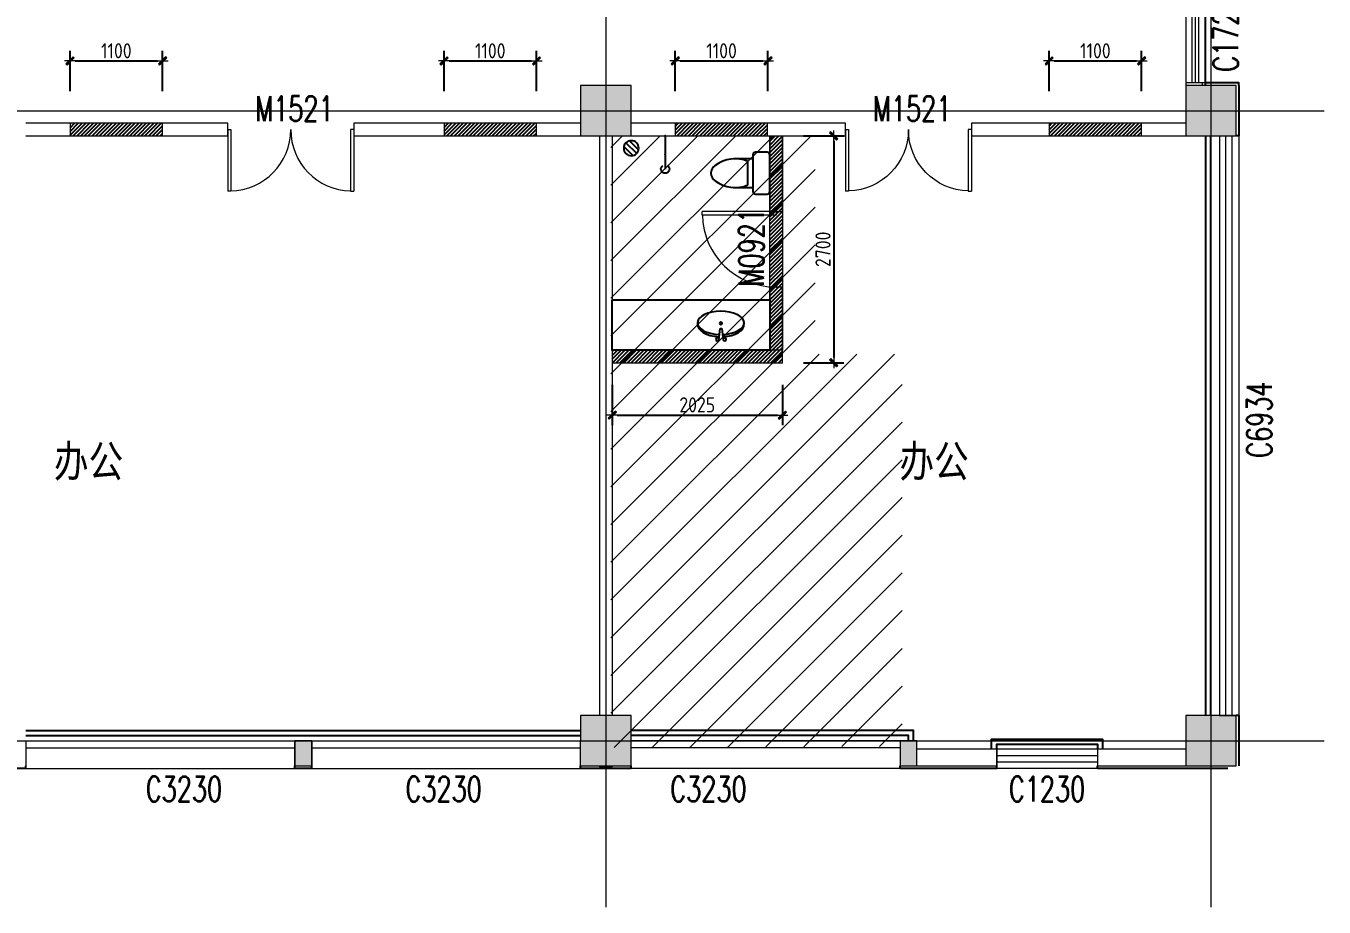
# Model space of a CAD drawing. Header units: millimetres. Extents: x 33621 to 401573, y -91663 to 133135.
# Drawn here: x 118197 to 133642, y -24586 to -14097 of the extents above; entities that cross this region are included whole.
import ezdxf

# ---------------------------------------------------------------- set-up
doc = ezdxf.new("R2010")
doc.units = ezdxf.units.MM
doc.header["$LTSCALE"] = 10
doc.linetypes.add('DOTE', pattern=[2.42, 2, -0.2, 0.02, -0.2])
doc.layers.get('0').update_dxf_attribs({"color": 253})
doc.layers.get('Defpoints').update_dxf_attribs({"color": 250})
for name, color, linetype in [('3', 253, 'Continuous'), ('LATRINE', 253, 'Continuous'), ('LAYER3', 253, 'Continuous'), ('LAYER4', 253, 'Continuous'), ('LAYER5', 253, 'Continuous'), ('LVTRY', 253, 'Continuous'), ('PUB_TEXT', 253, 'Continuous'), ('SURFACE', 253, 'Continuous'), ('WINDOW_TEXT', 253, 'Continuous'), ('家具', 253, 'Continuous'), ('拆除墙体', 253, 'Continuous'), ('水-地漏', 253, 'Continuous')]:
    doc.layers.add(name, color=color, linetype=linetype)
for name, color, linetype, lineweight in [('COLUMN', 253, 'Continuous', 0), ('DOTE', 253, 'DOTE', 0), ('FC-FLOOR【地材分格】', 253, 'Continuous', 0), ('PUB_HATCH', 253, 'Continuous', 0), ('WALL', 253, 'Continuous', 0), ('Wall【墙体】', 253, 'Continuous', 0), ('WINDOW', 253, 'Continuous', 0), ('Xline【辅助线】', 253, 'Continuous', 0)]:
    doc.layers.add(name, color=color, linetype=linetype, lineweight=lineweight)
doc.styles.add('_TCH_WINDOW', font='SIMPLEX', dxfattribs={"bigfont": 'GBCBIG'})
doc.styles.add('CCD_DIM', font='ARCHS.SHX')
doc.styles.add('宋体', font='', dxfattribs={"width": 0.7})
doc.styles.get('宋体').set_extended_font_data('SimSun')
doc.dimstyles.new('ZL_1：60', dxfattribs={"dimscale": 60, "dimtxt": 3, "dimasz": 1, "dimexe": 2, "dimexo": 2, "dimgap": 0.5, "dimtad": 1, "dimdec": 0, "dimrnd": 5, "dimdsep": 46, "dimtxsty": 'CCD_DIM', "dimblk": 'WS-cj', "dimblk1": 'WS-cj', "dimblk2": 'WS-cj', "dimcen": 0, "dimclrd": 44, "dimclre": 44, "dimclrt": 2, "dimadec": 0, "dimazin": 0, "dimtfac": 1, "dimtdec": 0, "dimtix": 1, "dimtofl": 0, "dimtmove": 2, "dimatfit": 3, "dimldrblk": 'hl_arrow2', "dimfxl": 6, "dimfxlon": 1, "dimarcsym": 0})

# ---------------------------------------------------------------- blocks, each defined once
blk = doc.blocks.new('$DorLib2D$00000002')
for p, q in [((-0.5, 0), (-0.5, 0.4875)), ((-0.475, 0.4875), (-0.5, 0.4875)), ((-0.475, 0), (-0.475, 0.4875)), ((0.475, 0), (0.475, 0.4875)), ((0.475, 0.4875), (0.5, 0.4875)), ((0.5, 0), (0.5, 0.4875)), ((-0.5, 0), (-0.475, 0)), ((0.5, 0), (0.475, 0))]:
    blk.add_line(p, q)
at = {"lineweight": 13}
for centre, start, end in [((-0.4875, 0), 0, 88.53072), ((0.4875, 0), 91.46928, 180)]:
    blk.add_arc(centre, 0.4875, start, end, dxfattribs=at)
blk = doc.blocks.new('$TCHSYS$WIN2D')
for p, q in [((-0.5, 0.5), (0.5, 0.5)), ((-0.5, 0.5), (-0.5, -0.5)), ((0.5, 0.5), (0.5, -0.5)), ((0.5, 0.1667), (-0.5, 0.1667)), ((0.5, -0.1667), (-0.5, -0.1667)), ((-0.5, -0.5), (0.5, -0.5))]:
    blk.add_line(p, q)
blk = doc.blocks.new('$WINLIB2D$00000004')
for p, q in [((-0.5, 0.5), (0.5, 0.5)), ((-0.5, 0.5), (-0.5, -0.5)), ((0.5, -0.5), (0.5, 0.5)), ((-0.5, 0.2406), (0.5, 0.2406)), ((-0.5, -0.5), (0.5, -0.5))]:
    blk.add_line(p, q)
blk = doc.blocks.new('$WINLIB2D$00000005')
for p, q in [((-0.5, 0.5), (0.5, 0.5)), ((-0.5, 0.5), (-0.5, -0.5)), ((0.5, -0.5), (0.5, 0.5)), ((0.5, 0.1667), (-0.5, 0.1667)), ((0.5, 0), (-0.5, 0)), ((0.5, -0.1667), (-0.5, -0.1667)), ((-0.5, -0.5), (0.5, -0.5))]:
    blk.add_line(p, q)
blk = doc.blocks.new('A$C22332745')
at = {"layer": 'LAYER3', "color": 181, "extrusion": (0, 0, -1)}
for centre, ratio, start_param, end_param in [((277, 214), 0.5, 4.782885, 10.934222), ((277, 195), 0.531076, 4.795815, 6.348539), ((277, 195), 0.531076, 3.076239, 4.638107)]:
    blk.add_ellipse(centre, major_axis=(-277, 0), ratio=ratio, start_param=start_param, end_param=end_param, dxfattribs=at)
at = {"layer": 'LAYER4', "color": 252}
for p, q in [((267, 148), (249, 9)), ((285, 148), (267, 148)), ((302, 9), (285, 148))]:
    blk.add_line(p, q, dxfattribs=at)
for centre in [(231, 18), (320, 18)]:
    blk.add_circle(centre, 17.9, dxfattribs=at)
at = {"layer": 'LAYER5', "color": 251}
blk.add_circle((277, 208), 16, dxfattribs=at)
blk = doc.blocks.new('A$C2CC91CCB')
at = {"color": 251, "rotation": 90}
blk.add_blockref('A$C22332745', (353, 0), dxfattribs=at)
blk = doc.blocks.new('A$C477C625D')
at = {"color": 7}
blk.add_blockref('A$C2CC91CCB', (0, 0), dxfattribs=at)
blk = doc.blocks.new('A$C4D690477')
at = {"layer": '家具', "color": 251}
blk.add_blockref('A$C477C625D', (0, 0), dxfattribs=at)
blk = doc.blocks.new('w-地漏')
at = {"layer": '水-地漏'}
for p, q in [((-57, -13), (16, 60)), ((-41, -41), (44, 44)), ((-13, -57), (60, 16))]:
    blk.add_line(p, q, dxfattribs=at)
blk.add_circle((2, 2), 60, dxfattribs=at)
blk = doc.blocks.new('$DorLib2D$00000001')
for p, q in [((0.45, 0.975), (0.5, 0.975)), ((0.45, 0), (0.45, 0.975)), ((0.5, 0), (0.5, 0.975)), ((0.5, 0), (0.45, 0))]:
    blk.add_line(p, q)
at = {"lineweight": 13}
blk.add_arc((0.475, 0), 0.975, 91.4693, 180, dxfattribs=at)
blk = doc.blocks.new('$plan$00001613')
for p, q in [((-200, 170), (-200, -170)), ((-260, -140), (-260, 140))]:
    blk.add_line(p, q)
blk.add_lwpolyline([(-430, -170), (-200, -170), (-200, -220, 0.414214), (-170, -250), (-30, -250, 0.414214), (0, -220), (0, 220, 0.414214), (-30, 250), (-170, 250, 0.414214), (-200, 220), (-200, 170), (-430, 170)], format="xyb")
for centre, radius, start, end in [((-413, -227), 398, 67.4505, 126.6381), ((-590, 0), 110, 123.4509, 236.5491), ((-413, 227), 398, 233.3619, 292.5495)]:
    blk.add_arc(centre, radius, start, end)
blk = doc.blocks.new('$lvtry$00000168')
blk.add_line((0, 0), (0, -395))
blk.add_arc((0, -395), 50, 121.0332, 58.9668)
for p in [(0, 0), (0, -223)]:
    blk.add_point(p)
blk = doc.blocks.new('WS-cj')
blk.add_hatch(color=2).paths.add_polyline_path([(0.59, 0.82), (-0.82, -0.59), (-0.59, -0.82), (0.82, 0.59)])
at = {"color": 2, "linetype": 'ByBlock', "lineweight": 0}
for p, q in [((-1.1, 0), (0, 0)), ((0, 0), (1.1, 0))]:
    blk.add_line(p, q, dxfattribs=at)
at = {"color": 2}
blk.add_lwpolyline([(0.59, 0.82), (-0.82, -0.59), (-0.59, -0.82), (0.82, 0.59)], close=True, dxfattribs=at)
blk = doc.blocks.new('*D543')
at = {"layer": 'Defpoints', "color": 0, "transparency": 16777216}
for p in [(119822, -14513), (118722, -14993), (119822, -14993)]:
    blk.add_point(p, dxfattribs=at)
at = {"layer": 'FC-FLOOR【地材分格】', "color": 44, "lineweight": -2, "transparency": 16777216}
for p, q in [((118722, -14873), (118722, -14393)), ((118782, -14513), (119762, -14513)), ((119822, -14873), (119822, -14393))]:
    blk.add_line(p, q, dxfattribs=at)
at = {"layer": 'FC-FLOOR【地材分格】', "color": 44, "lineweight": -2, "transparency": 16777216, "xscale": 60, "yscale": 60, "zscale": 60, "rotation": 180}
blk.add_blockref('WS-cj', (118722, -14513), dxfattribs=at)
at = {"layer": 'FC-FLOOR【地材分格】', "color": 44, "lineweight": -2, "transparency": 16777216, "xscale": 60, "yscale": 60, "zscale": 60}
blk.add_blockref('WS-cj', (119822, -14513), dxfattribs=at)
at = {"layer": 'FC-FLOOR【地材分格】', "color": 2, "transparency": 16777216, "insert": (119272, -14393), "char_height": 180, "attachment_point": 5, "style": 'CCD_DIM'}
blk.add_mtext('1100', dxfattribs=at)
blk = doc.blocks.new('hl_arrow2')
at = {"color": 2}
blk.add_line((-0.22, 0), (-1, 0), dxfattribs=at)
blk.add_lwpolyline([(-0.22, 0), (-0.86, -0.69), (-0.65, -0.86), (0, 0), (-0.65, 0.86), (-0.86, 0.69)], close=True, dxfattribs=at)
blk = doc.blocks.new('*D544')
at = {"layer": 'Defpoints', "color": 0, "transparency": 16777216}
for p in [(124271, -14513), (123171, -14993), (124271, -14993)]:
    blk.add_point(p, dxfattribs=at)
at = {"layer": 'FC-FLOOR【地材分格】', "color": 44, "lineweight": -2, "transparency": 16777216}
for p, q in [((123171, -14873), (123171, -14393)), ((123231, -14513), (124211, -14513)), ((124271, -14873), (124271, -14393))]:
    blk.add_line(p, q, dxfattribs=at)
at = {"layer": 'FC-FLOOR【地材分格】', "color": 44, "lineweight": -2, "transparency": 16777216, "xscale": 60, "yscale": 60, "zscale": 60, "rotation": 180}
blk.add_blockref('WS-cj', (123171, -14513), dxfattribs=at)
at = {"layer": 'FC-FLOOR【地材分格】', "color": 44, "lineweight": -2, "transparency": 16777216, "xscale": 60, "yscale": 60, "zscale": 60}
blk.add_blockref('WS-cj', (124271, -14513), dxfattribs=at)
at = {"layer": 'FC-FLOOR【地材分格】', "color": 2, "transparency": 16777216, "insert": (123721, -14393), "char_height": 180, "attachment_point": 5, "style": 'CCD_DIM'}
blk.add_mtext('1100', dxfattribs=at)
blk = doc.blocks.new('*D545')
at = {"layer": 'Defpoints', "color": 0, "transparency": 16777216}
for p in [(127024, -14513), (127024, -14993), (125922, -15256)]:
    blk.add_point(p, dxfattribs=at)
at = {"layer": 'FC-FLOOR【地材分格】', "color": 44, "lineweight": -2, "transparency": 16777216}
for p, q in [((125922, -14873), (125922, -14393)), ((125982, -14513), (126964, -14513)), ((127024, -14873), (127024, -14393))]:
    blk.add_line(p, q, dxfattribs=at)
at = {"layer": 'FC-FLOOR【地材分格】', "color": 44, "lineweight": -2, "transparency": 16777216, "xscale": 60, "yscale": 60, "zscale": 60, "rotation": 180}
blk.add_blockref('WS-cj', (125922, -14513), dxfattribs=at)
at = {"layer": 'FC-FLOOR【地材分格】', "color": 44, "lineweight": -2, "transparency": 16777216, "xscale": 60, "yscale": 60, "zscale": 60}
blk.add_blockref('WS-cj', (127024, -14513), dxfattribs=at)
at = {"layer": 'FC-FLOOR【地材分格】', "color": 2, "transparency": 16777216, "insert": (126473, -14393), "char_height": 180, "attachment_point": 5, "style": 'CCD_DIM'}
blk.add_mtext('1100', dxfattribs=at)
blk = doc.blocks.new('*D546')
at = {"layer": 'Defpoints', "color": 0, "transparency": 16777216}
for p in [(127327, -15406), (127327, -18106), (127807, -18106)]:
    blk.add_point(p, dxfattribs=at)
at = {"layer": 'FC-FLOOR【地材分格】', "color": 44, "lineweight": -2, "transparency": 16777216}
for p, q in [((127447, -15406), (127927, -15406)), ((127807, -15466), (127807, -18046)), ((127447, -18106), (127927, -18106))]:
    blk.add_line(p, q, dxfattribs=at)
at = {"layer": 'FC-FLOOR【地材分格】', "color": 44, "lineweight": -2, "transparency": 16777216, "xscale": 60, "yscale": 60, "zscale": 60}
for p, rotation in [((127807, -15406), 90), ((127807, -18106), 270)]:
    blk.add_blockref('WS-cj', p, dxfattribs=dict(at, rotation=rotation))
at = {"layer": 'FC-FLOOR【地材分格】', "color": 2, "transparency": 16777216, "insert": (127680, -16756), "char_height": 180, "attachment_point": 5, "rotation": 90, "style": 'CCD_DIM'}
blk.add_mtext('2700', dxfattribs=at)
blk = doc.blocks.new('*D547')
at = {"layer": 'Defpoints', "color": 0, "transparency": 16777216}
for p in [(125172, -18251), (127197, -18251), (127197, -18731)]:
    blk.add_point(p, dxfattribs=at)
at = {"layer": 'FC-FLOOR【地材分格】', "color": 44, "lineweight": -2, "transparency": 16777216}
for p, q in [((125172, -18371), (125172, -18851)), ((127197, -18371), (127197, -18851)), ((125232, -18731), (127137, -18731))]:
    blk.add_line(p, q, dxfattribs=at)
at = {"layer": 'FC-FLOOR【地材分格】', "color": 44, "lineweight": -2, "transparency": 16777216, "xscale": 60, "yscale": 60, "zscale": 60, "rotation": 180}
blk.add_blockref('WS-cj', (125172, -18731), dxfattribs=at)
at = {"layer": 'FC-FLOOR【地材分格】', "color": 44, "lineweight": -2, "transparency": 16777216, "xscale": 60, "yscale": 60, "zscale": 60}
blk.add_blockref('WS-cj', (127197, -18731), dxfattribs=at)
at = {"layer": 'FC-FLOOR【地材分格】', "color": 2, "transparency": 16777216, "insert": (126184, -18608), "char_height": 180, "attachment_point": 5, "style": 'CCD_DIM'}
blk.add_mtext('2025', dxfattribs=at)
blk = doc.blocks.new('*D548')
at = {"layer": 'Defpoints', "color": 0, "transparency": 16777216}
for p in [(131471, -14513), (130371, -14993), (131471, -14993)]:
    blk.add_point(p, dxfattribs=at)
at = {"layer": 'FC-FLOOR【地材分格】', "color": 44, "lineweight": -2, "transparency": 16777216}
for p, q in [((130371, -14873), (130371, -14393)), ((130431, -14513), (131411, -14513)), ((131471, -14873), (131471, -14393))]:
    blk.add_line(p, q, dxfattribs=at)
at = {"layer": 'FC-FLOOR【地材分格】', "color": 44, "lineweight": -2, "transparency": 16777216, "xscale": 60, "yscale": 60, "zscale": 60, "rotation": 180}
blk.add_blockref('WS-cj', (130371, -14513), dxfattribs=at)
at = {"layer": 'FC-FLOOR【地材分格】', "color": 44, "lineweight": -2, "transparency": 16777216, "xscale": 60, "yscale": 60, "zscale": 60}
blk.add_blockref('WS-cj', (131471, -14513), dxfattribs=at)
at = {"layer": 'FC-FLOOR【地材分格】', "color": 2, "transparency": 16777216, "insert": (130921, -14393), "char_height": 180, "attachment_point": 5, "style": 'CCD_DIM'}
blk.add_mtext('1100', dxfattribs=at)

msp = doc.modelspace()

# ---------------------------------------------------------------- hatches: boundary and pattern name
at = {"layer": 'PUB_HATCH'}
for points in [[(124796.5, -15406), (125396.5, -15406), (125396.5, -14806), (124796.5, -14806)], [(131996.5, -15406), (132596.5, -15406), (132596.5, -14806), (131996.5, -14806)], [(124796.5, -22906), (125396.5, -22906), (125396.5, -22306), (124796.5, -22306)], [(131996.5, -22906), (132596.5, -22906), (132596.5, -22306), (131996.5, -22306)], [(121596.5, -22606), (121396.5, -22606), (121396.5, -22906), (121596.5, -22906)], [(128796.5, -22606), (128596.5, -22606), (128596.5, -22906), (128796.5, -22906)]]:
    msp.add_hatch(color=256, dxfattribs=at).paths.add_polyline_path(points)
at = {"layer": 'Xline【辅助线】'}
h = msp.add_hatch(dxfattribs=at)
h.set_pattern_fill('ANSI31', color=256, scale=100)
h.set_pattern_definition([(45, (108582.66, -22688.3), (-224.5064, 224.5064), [])])
h.paths.add_polyline_path([(128622.5, -18006.3), (127587.6, -18006.3), (127587.6, -15406), (125157.5, -15406), (125157.5, -22688.3), (128622.5, -22673.3)])
at = {"layer": '拆除墙体'}
h = msp.add_hatch(dxfattribs=at)
h.set_pattern_fill('ANSI31', color=1, scale=10, angle=180, style=0)
h.paths.add_polyline_path([(118722.1, -15256), (118722.1, -15406), (119822.1, -15406), (119822.1, -15256)])
h = msp.add_hatch(dxfattribs=at)
h.set_pattern_fill('ANSI31', color=1, scale=10, angle=180, style=0)
h.paths.add_polyline_path([(123171, -15256), (123171, -15406), (124271, -15406), (124271, -15256)])
h = msp.add_hatch(dxfattribs=at)
h.set_pattern_fill('ANSI31', color=1, scale=10, angle=180, style=0)
h.paths.add_polyline_path([(125922.1, -15256), (125922.1, -15406), (127019.4, -15406), (127019.4, -15256)])
h = msp.add_hatch(dxfattribs=at)
h.set_pattern_fill('ANSI31', color=1, scale=10, angle=180, style=0)
h.paths.add_polyline_path([(130371, -15256), (130371, -15406), (131471, -15406), (131471, -15256)])
h = msp.add_hatch(dxfattribs=at)
h.set_pattern_fill('ANSI31', color=1, scale=10, angle=180, style=0)
h.paths.add_polyline_path([(127196.5, -15406), (127196.5, -17956), (127046.5, -17956), (127046.5, -15406)])
h = msp.add_hatch(dxfattribs=at)
h.set_pattern_fill('ANSI31', color=1, scale=10, angle=180, style=0)
h.paths.add_polyline_path([(127196.5, -18106), (127196.5, -17956), (125171.5, -17956), (125171.5, -18106)])

# ---------------------------------------------------------------- linework, layer by layer
at = {"layer": '3'}
for p, q in [((132236.5, -22306), (132236.5, -15406)), ((132296.5, -22306), (132296.5, -15406))]:
    msp.add_line(p, q, dxfattribs=at)
for points in [[(118196.5, -22486), (124796.5, -22486)], [(118196.5, -22546), (124796.5, -22546)], [(128756.5, -22606), (128756.5, -22486), (125396.5, -22486)], [(128696.5, -22606), (128696.5, -22546), (125396.5, -22546)], [(129686.5, -22706), (129686.5, -22586), (131006.5, -22586), (131006.5, -22706)], [(129746.5, -22706), (129746.5, -22646), (130946.5, -22646), (130946.5, -22706)]]:
    msp.add_lwpolyline(points, dxfattribs=at)
at = {"layer": 'COLUMN'}
for p, q in [((125396.5, -14806), (124796.5, -14806)), ((124796.5, -14806), (124796.5, -15406)), ((125396.5, -15406), (125396.5, -14806)), ((132596.5, -14806), (131996.5, -14806)), ((131996.5, -14806), (131996.5, -15406)), ((132596.5, -15406), (132596.5, -14806)), ((124796.5, -15406), (125396.5, -15406)), ((131996.5, -15406), (132596.5, -15406)), ((125396.5, -22306), (124796.5, -22306)), ((124796.5, -22306), (124796.5, -22606)), ((125396.5, -22606), (125396.5, -22306)), ((132596.5, -22306), (131996.5, -22306)), ((131996.5, -22306), (131996.5, -22906)), ((132596.5, -22906), (132596.5, -22306)), ((124796.5, -22906), (125396.5, -22906)), ((131996.5, -22906), (132596.5, -22906))]:
    msp.add_line(p, q, dxfattribs=at)
at = {"layer": 'DOTE', "ltscale": 0.1}
for p, q in [((125096.5, -4716.1), (125096.5, -24586.4)), ((132296.5, -4716.1), (132296.5, -24586.4)), ((36632.9, -15106), (133641.5, -15106)), ((36632.9, -22606), (133641.5, -22606))]:
    msp.add_line(p, q, dxfattribs=at)
at = {"layer": 'LATRINE'}
msp.add_lwpolyline([(125171.5, -17356), (127046.5, -17356), (127046.5, -17956), (125171.5, -17956)], close=True, dxfattribs=at)
at = {"layer": 'LVTRY'}
msp.add_lwpolyline([(132626.5, -14806), (132626.5, -14776), (132226.5, -14776)], dxfattribs=at)
at = {"layer": 'SURFACE'}
for p, q in [((132226.5, -13066), (132226.5, -14806)), ((132626.5, -14806), (132626.5, -15406)), ((132626.5, -15406), (132596.5, -15406)), ((132626.5, -22306), (132596.5, -22306)), ((132626.5, -22306), (132626.5, -22906)), ((118196.5, -22936), (117896.5, -22936)), ((118196.5, -22936), (118196.5, -22906)), ((121396.5, -22936), (121396.5, -22906)), ((121596.5, -22936), (121396.5, -22936)), ((121596.5, -22936), (121596.5, -22906)), ((124796.5, -22936), (124796.5, -22906)), ((125096.5, -22936), (124796.5, -22936)), ((125396.5, -22936), (125096.5, -22936)), ((125396.5, -22936), (125396.5, -22906)), ((128596.5, -22936), (128596.5, -22906)), ((128796.5, -22936), (128596.5, -22936)), ((129746.5, -22936), (128796.5, -22936)), ((129746.5, -22936), (129746.5, -22906)), ((130946.5, -22936), (130946.5, -22906)), ((132496.5, -22936), (130946.5, -22936))]:
    msp.add_line(p, q, dxfattribs=at)
at = {"layer": 'WALL'}
for p, q in [((132196.5, -14776), (131996.5, -14776)), ((131996.5, -14776), (131996.5, -14806)), ((132196.5, -14806), (132196.5, -14776)), ((121596.5, -22606), (121396.5, -22606)), ((121396.5, -22606), (121396.5, -22906)), ((121596.5, -22906), (121596.5, -22606)), ((128796.5, -22606), (128596.5, -22606)), ((128596.5, -22606), (128596.5, -22906)), ((128796.5, -22906), (128796.5, -22606)), ((129746.5, -22706), (128796.5, -22706)), ((129746.5, -22906), (129746.5, -22706)), ((131996.5, -22706), (130946.5, -22706)), ((130946.5, -22706), (130946.5, -22906)), ((121396.5, -22906), (121596.5, -22906)), ((128596.5, -22906), (128796.5, -22906)), ((128796.5, -22906), (129746.5, -22906)), ((130946.5, -22906), (131996.5, -22906))]:
    msp.add_line(p, q, dxfattribs=at)
at = {"layer": 'WALL', "color": 210}
for points in [[(118722.1, -15256), (118722.1, -15406), (119822.1, -15406), (119822.1, -15256)], [(123171, -15256), (123171, -15406), (124271, -15406), (124271, -15256)], [(125922.1, -15256), (125922.1, -15406), (127019.4, -15406), (127019.4, -15256)], [(130371, -15256), (130371, -15406), (131471, -15406), (131471, -15256)], [(127196.5, -15406), (127196.5, -17956), (127046.5, -17956), (127046.5, -15406)], [(127196.5, -18106), (127196.5, -17956), (125171.5, -17956), (125171.5, -18106)]]:
    msp.add_lwpolyline(points, close=True, dxfattribs=at)
at = {"layer": 'Wall【墙体】', "color": 6}
for p, q in [((120596.5, -15256), (118196.5, -15256)), ((120596.5, -15406), (120596.5, -15256)), ((124796.5, -15256), (122096.5, -15256)), ((122096.5, -15256), (122096.5, -15406)), ((127946.5, -15256), (125396.5, -15256)), ((127946.5, -15406), (127946.5, -15256)), ((131996.5, -15256), (129446.5, -15256)), ((129446.5, -15256), (129446.5, -15406)), ((118196.5, -15406), (120596.5, -15406)), ((122096.5, -15406), (124796.5, -15406)), ((125021.5, -15406), (125021.5, -22306)), ((125171.5, -15406), (125171.5, -22306)), ((125396.5, -15406), (127946.5, -15406)), ((127046.5, -15406), (127046.5, -16306)), ((127196.5, -16306), (127196.5, -15406)), ((129446.5, -15406), (131996.5, -15406)), ((127046.5, -16306), (127196.5, -16306)), ((127196.5, -17206), (127046.5, -17206)), ((127046.5, -17206), (127046.5, -17956)), ((127196.5, -18106), (127196.5, -17206)), ((125171.5, -17956), (127046.5, -17956)), ((125171.5, -18106), (127196.5, -18106)), ((125021.5, -22906), (125021.5, -22917.1)), ((125171.5, -22917.1), (125021.5, -22917.1)), ((125171.5, -22906), (125171.5, -22917.1))]:
    msp.add_line(p, q, dxfattribs=at)
at = {"layer": 'WINDOW'}
msp.add_line((127196.5, -16306), (127196.5, -17206), dxfattribs=at)

# ---------------------------------------------------------------- block references
at = {"layer": 'LVTRY', "yscale": -1, "rotation": 180}
msp.add_blockref('$lvtry$00000168', (125801.7, -15406), dxfattribs=at)
at = {"layer": 'LVTRY'}
msp.add_blockref('$plan$00001613', (127046.5, -15850), dxfattribs=at)
at = {"layer": 'WINDOW'}
ref = msp.add_blockref('$WINLIB2D$00000005', (132111.5, -13906), dxfattribs=dict(at, xscale=1740, yscale=-230, zscale=1740, rotation=270))
ref.add_attrib('A', 'C1727', (132620.3, -14643), dxfattribs={"layer": 'WINDOW_TEXT', "height": 297.5, "rotation": 90, "style": '_TCH_WINDOW', "width": 0.705882})
ref = msp.add_blockref('$DorLib2D$00000002', (121346.5, -15331), dxfattribs=dict(at, xscale=-1500, yscale=-1500, zscale=-1500))
ref.add_attrib('A', 'M1521', (120921.5, -15229.8), dxfattribs={"layer": 'WINDOW_TEXT', "height": 297.5, "style": '_TCH_WINDOW', "width": 0.705882})
ref = msp.add_blockref('$DorLib2D$00000002', (128696.5, -15331), dxfattribs=dict(at, xscale=1500, yscale=-1500, zscale=1500))
ref.add_attrib('A', 'M1521', (128271.5, -15229.8), dxfattribs={"layer": 'WINDOW_TEXT', "height": 297.5, "style": '_TCH_WINDOW', "width": 0.705882})
ref = msp.add_blockref('$TCHSYS$WIN2D', (132511.5, -18856), dxfattribs=dict(at, xscale=6900, yscale=-230, zscale=6900, rotation=270))
ref.add_attrib('A', 'C6934', (133020.3, -19238.8), dxfattribs={"layer": 'WINDOW_TEXT', "height": 297.5, "rotation": 90, "style": '_TCH_WINDOW', "width": 0.705882})
ref = msp.add_blockref('$DorLib2D$00000001', (127121.5, -16756), dxfattribs=dict(at, xscale=-900, yscale=-900, zscale=-900, rotation=270.0000000000025))
ref.add_attrib('A', 'M0921', (126977.2, -17201), dxfattribs={"layer": 'WINDOW_TEXT', "height": 297.5, "rotation": 90, "style": '_TCH_WINDOW', "width": 0.705882})
ref = msp.add_blockref('$WINLIB2D$00000004', (119796.5, -22771), dxfattribs=dict(at, xscale=-3200, yscale=-330, zscale=-3200, rotation=180))
ref.add_attrib('A', 'C3230', (119621.8, -23329.8), dxfattribs={"layer": 'WINDOW_TEXT', "height": 297.5, "style": '_TCH_WINDOW', "width": 0.705882})
ref = msp.add_blockref('$WINLIB2D$00000004', (123196.5, -22771), dxfattribs=dict(at, xscale=-3200, yscale=-330, zscale=-3200, rotation=180))
ref.add_attrib('A', 'C3230', (122711.6, -23329.8), dxfattribs={"layer": 'WINDOW_TEXT', "height": 297.5, "style": '_TCH_WINDOW', "width": 0.705882})
ref = msp.add_blockref('$WINLIB2D$00000004', (126996.5, -22771), dxfattribs=dict(at, xscale=3200, yscale=-330, zscale=3200, rotation=180))
ref.add_attrib('A', 'C3230', (125862.8, -23329.8), dxfattribs={"layer": 'WINDOW_TEXT', "height": 297.5, "style": '_TCH_WINDOW', "width": 0.705882})
ref = msp.add_blockref('$TCHSYS$WIN2D', (130346.5, -22821), dxfattribs=dict(at, xscale=1200, yscale=-230, zscale=1200, rotation=180))
ref.add_attrib('A', 'C1230', (129891.5, -23329.8), dxfattribs={"layer": 'WINDOW_TEXT', "height": 297.5, "style": '_TCH_WINDOW', "width": 0.705882})
at = {"layer": '家具', "color": 251, "xscale": -1, "rotation": 90}
msp.add_blockref('A$C4D690477', (126741.3, -17492.4), dxfattribs=at)
at = {"layer": '水-地漏', "xscale": -1.5, "yscale": 1.5, "zscale": 1.5}
msp.add_blockref('w-地漏', (125401.5, -15556), dxfattribs=at)

# ---------------------------------------------------------------- texts
at = {"layer": 'PUB_TEXT', "style": '宋体', "width": 0.8}
for p in [(118528.4, -19468.4), (128589.5, -19468.4)]:
    msp.add_text('办公', height=377.64, dxfattribs=at).set_placement(p)

# ---------------------------------------------------------------- dimensions: what is measured, and where the dimension line sits
at = {"layer": 'FC-FLOOR【地材分格】'}
for base, p1, p2, picture, middle in [((119822.1, -14512.8), (118722.1, -14992.8), (119822.1, -14992.8), '*D543', (119272.1, -14392.8)), ((124271, -14512.8), (123171, -14992.8), (124271, -14992.8), '*D544', (123721, -14392.8)), ((127024.4, -14512.8), (125922.1, -15256), (127024.4, -14992.8), '*D545', (126473.2, -14392.8)), ((131471, -14512.8), (130371, -14992.8), (131471, -14992.8), '*D548', (130921, -14392.8)), ((127196.5, -18731.5), (125171.5, -18251.5), (127196.5, -18251.5), '*D547', (126184, -18607.7))]:
    dim = msp.add_linear_dim(base=base, p1=p1, p2=p2, dimstyle='ZL_1：60', dxfattribs=at)
    dim.commit()
    dim.dimension.update_dxf_attribs({"geometry": picture, "text_midpoint": middle})
dim = msp.add_linear_dim(base=(127807.1, -18106), p1=(127327.1, -15406), p2=(127327.1, -18106), angle=90, dimstyle='ZL_1：60', dxfattribs=at)
dim.commit()
dim.dimension.update_dxf_attribs({"geometry": '*D546', "text_midpoint": (127679.6, -16756)})

doc.saveas('drawing.dxf')
